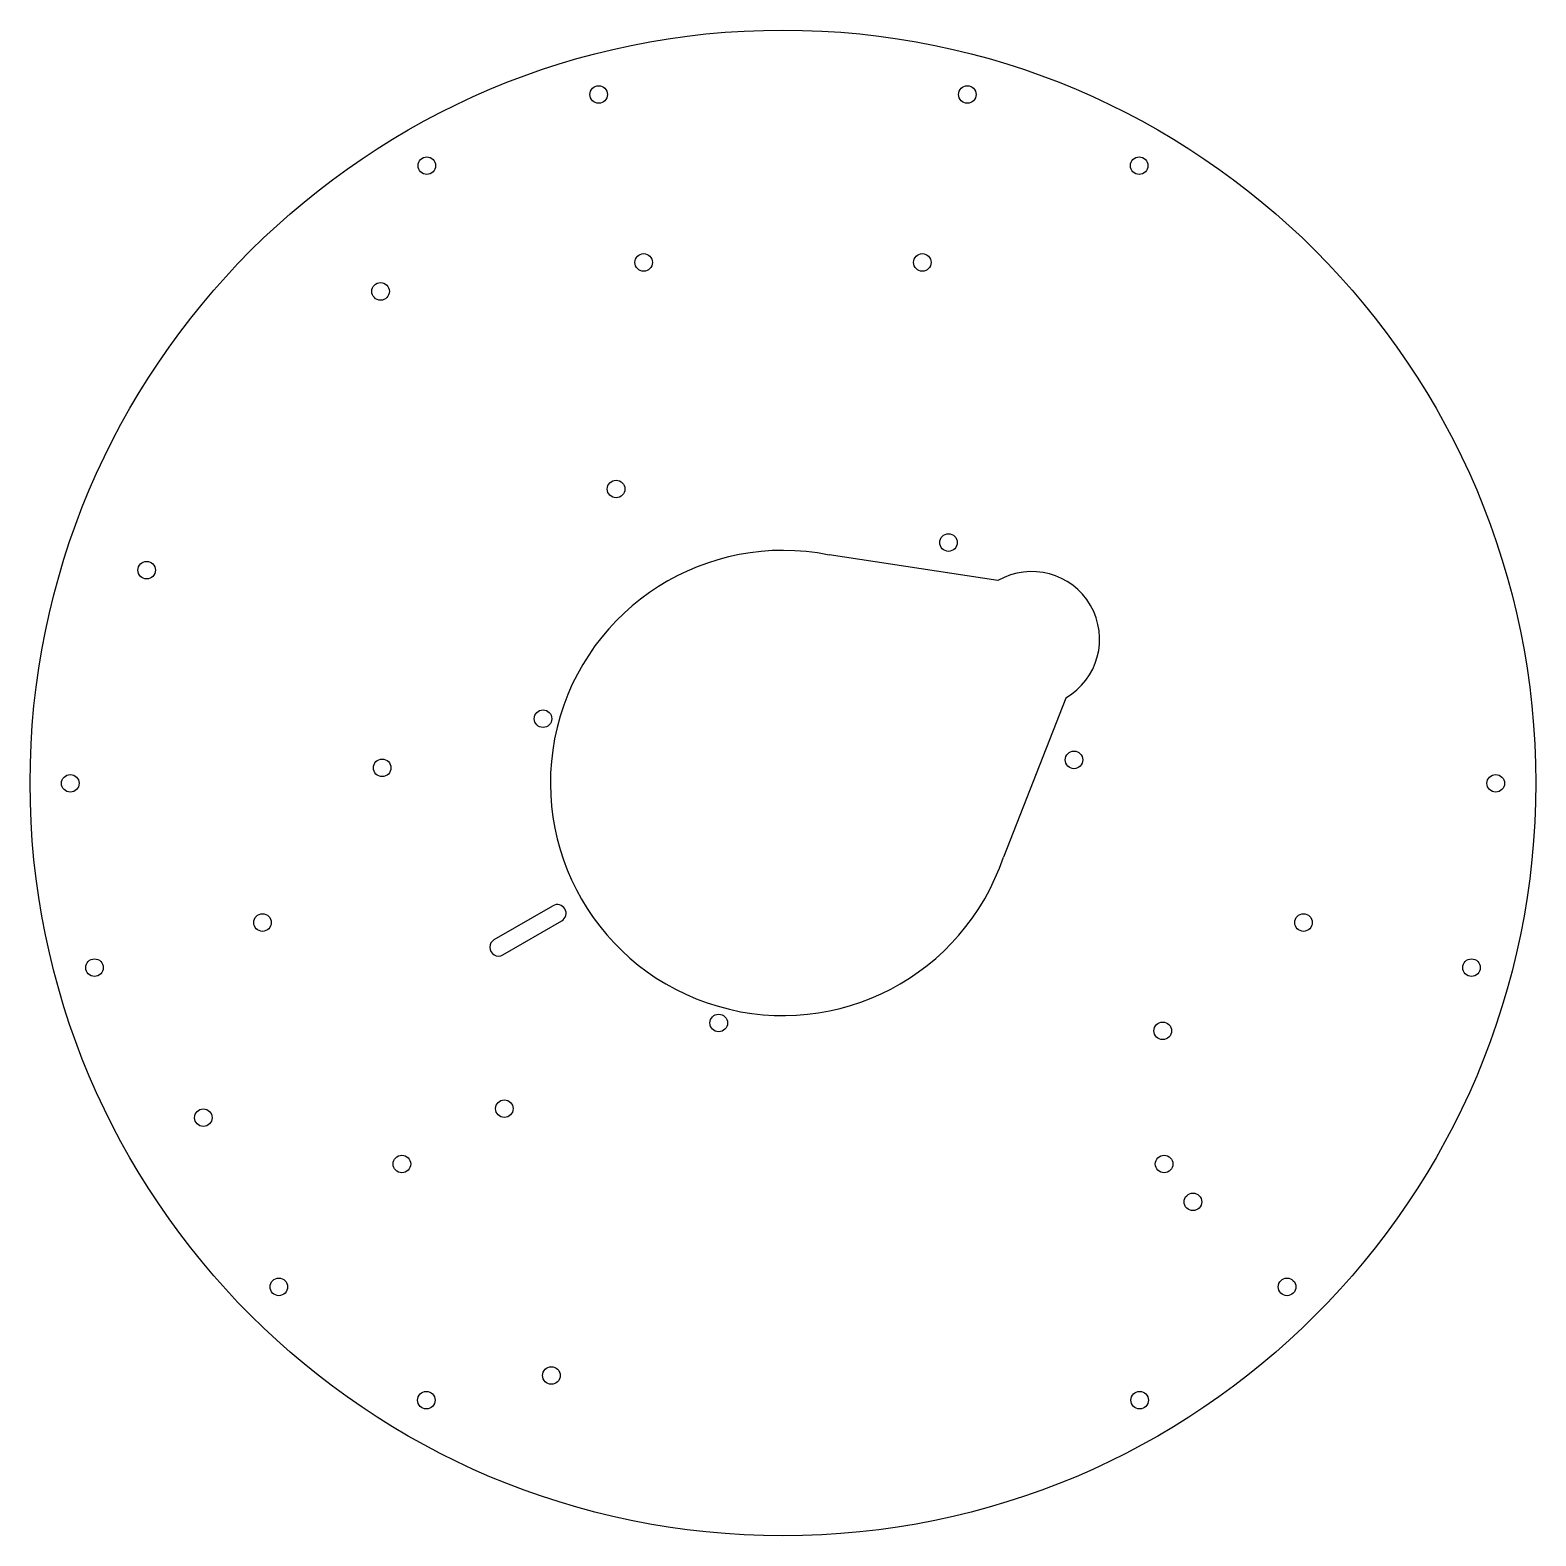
# Model space of a CAD drawing. Header units: millimetres. Extents: x -150 to 90, y -76 to 164.
import ezdxf

# ---------------------------------------------------------------- set-up
doc = ezdxf.new("R2010")
doc.units = ezdxf.units.MM

msp = doc.modelspace()

# ---------------------------------------------------------------- linework, layer by layer
at = {"color": 7, "linetype": 'Continuous', "lineweight": 25}
for p, q in [((4.57, 76.42), (-22.36, 80.51)), ((15.37, 57.71), (5.44, 32.35)), ((-75.73, 19.21), (-66.37, 24.61)), ((-74.33, 16.78), (-64.97, 22.18))]:
    msp.add_line(p, q, dxfattribs=at)
for centre, radius in [((-29.7, 44.17), 120), ((-59.08, 153.91), 1.4), ((-0.31, 153.91), 1.4), ((-86.46, 142.57), 1.4), ((27.07, 142.57), 1.4), ((-51.91, 127.14), 1.4), ((-7.48, 127.14), 1.4), ((-93.84, 122.52), 1.4), ((-56.3, 91.02), 1.4), ((-3.32, 82.49), 1.4), ((-131.12, 78.09), 1.4), ((-67.94, 54.41), 1.4), ((16.68, 47.85), 1.4), ((-93.58, 46.59), 1.4), ((-143.3, 44.12), 1.4), ((83.91, 44.12), 1.4), ((-112.66, 21.92), 1.4), ((53.26, 21.92), 1.4), ((-139.43, 14.74), 1.4), ((80.04, 14.74), 1.4), ((-39.94, 5.92), 1.4), ((30.83, 4.67), 1.4), ((-74.11, -7.74), 1.4), ((-122.09, -9.18), 1.4), ((-90.44, -16.56), 1.4), ((31.05, -16.56), 1.4), ((35.64, -22.6), 1.4), ((-110.05, -36.15), 1.4), ((50.65, -36.15), 1.4), ((-66.61, -50.27), 1.4), ((-86.54, -54.2), 1.4), ((27.15, -54.2), 1.4)]:
    msp.add_circle(centre, radius, dxfattribs=at)
for centre, radius, start, end in [((-29.7, 44.17), 37.07, 78.5822, 341.4178), ((9.97, 67.07), 10.8, 300, 120), ((-65.67, 23.39), 1.4, 300.0005, 120), ((-75.03, 17.99), 1.4, 120, 300)]:
    msp.add_arc(centre, radius, start, end, dxfattribs=at)

doc.saveas('drawing.dxf')
